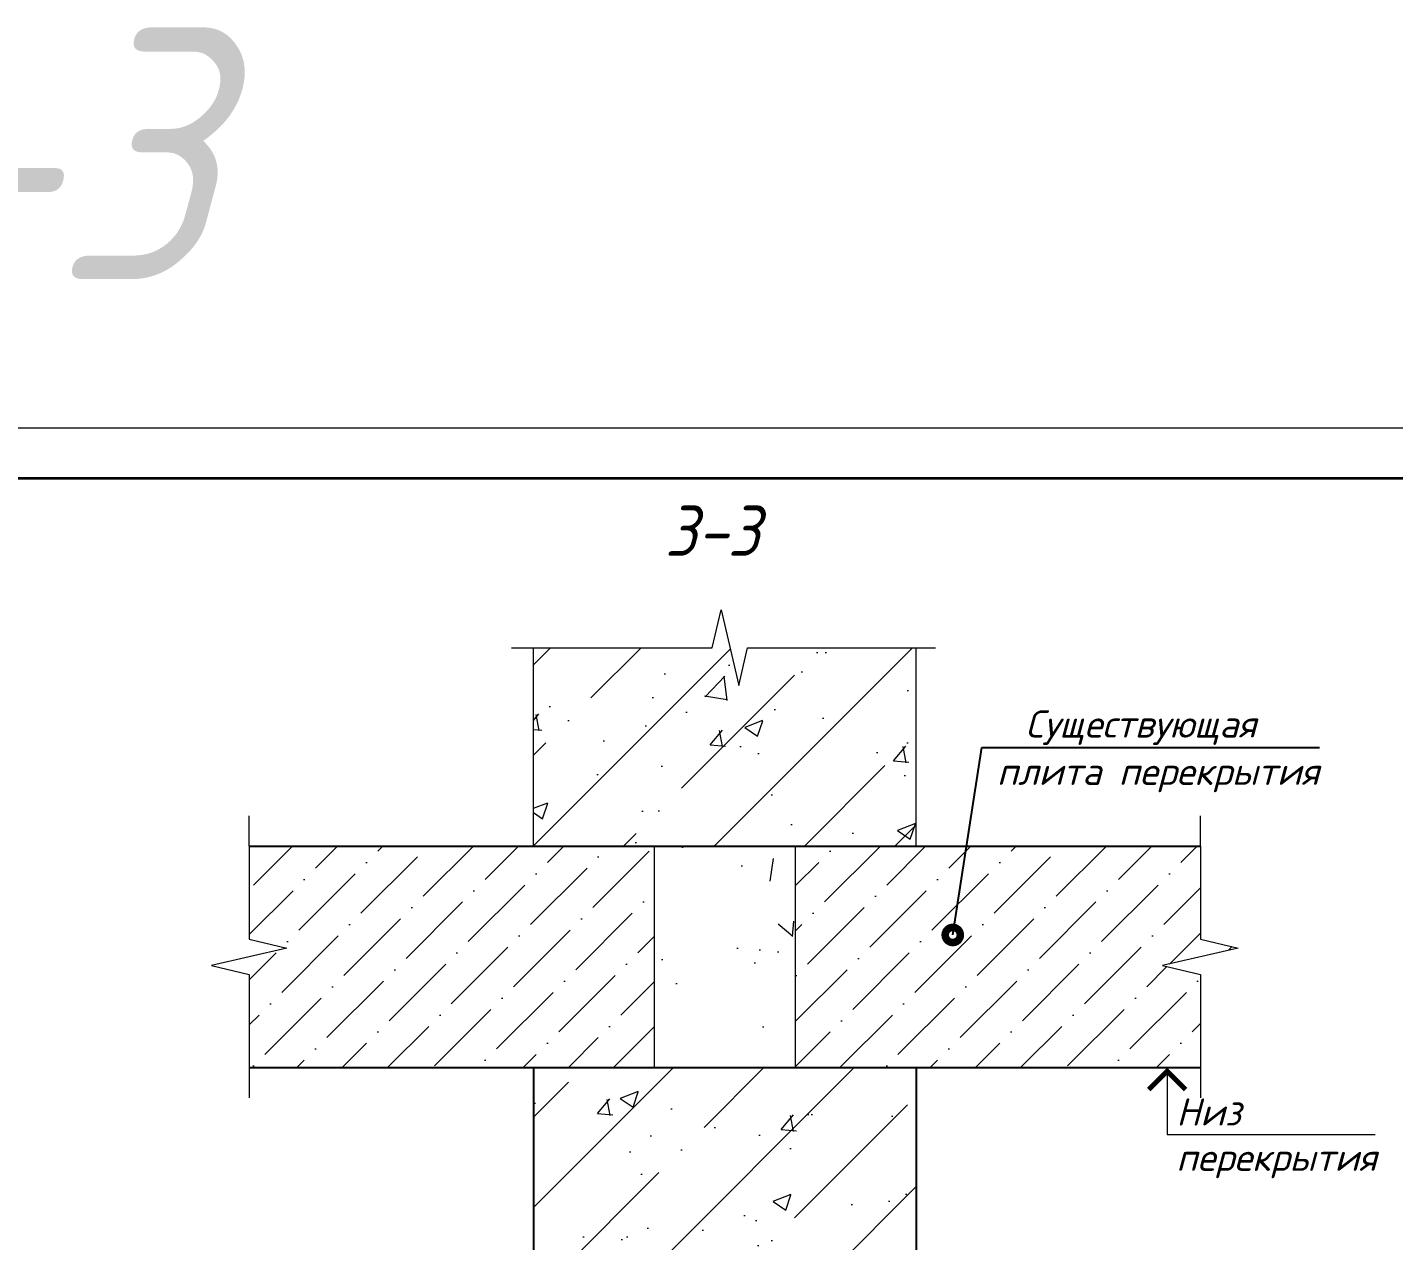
# Model space of a CAD drawing. Header units: millimetres. Extents: x 749182 to 2267578, y 70462 to 311449.
# Drawn here: x 2117512 to 2120225, y 202130 to 204540 of the extents above; entities that cross this region are included whole.
import ezdxf
from ezdxf.enums import TextEntityAlignment as Align

# ---------------------------------------------------------------- set-up
doc = ezdxf.new("R2010")
doc.units = ezdxf.units.MM
for name, color, linetype, lineweight in [('1Стены', 252, 'Continuous', 25), ('монолит', 176, 'Continuous', 50), ('Размер', 7, 'Continuous', 13), ('штриховка кирпич', 42, 'Continuous', 5), ('Штрихока', 8, 'Continuous', 9)]:
    doc.layers.add(name, color=color, linetype=linetype, lineweight=lineweight)
doc.layers.add('Текст', color=7, linetype='Continuous')
doc.layers.add('Штриховка', color=252, linetype='Continuous')
doc.styles.add('GOST', font='', dxfattribs={"width": 0.8, "oblique": 10})
doc.styles.add('GOST 2.304_new', font='isocpeur.ttf', dxfattribs={"width": 0.9, "oblique": 15})
doc.styles.add('М2', font='isocpeui.ttf')
doc.styles.get('GOST').set_extended_font_data('GOST type A')

# ---------------------------------------------------------------- blocks, each defined once
blk = doc.blocks.new('*U713')
at = {"color": 44, "lineweight": 20, "ltscale": 10}
blk.add_line((593.9999999999995, 420), (0, 420), dxfattribs=at)
at = {"color": 137, "lineweight": 35, "ltscale": 10}
blk.add_line((588.9999999999995, 415), (20, 415), dxfattribs=at)
at = {"color": 44, "lineweight": 13, "style": 'GOST', "oblique": 10, "width": 0.8}
for tag in ['ФОРМАТВЕРТ', 'ФОРМАТГОРИЗ']:
    blk.add_attdef(tag, (542.9815971584449, 1.595152990111159), '', height=2, dxfattribs=at)
blk = doc.blocks.new('A$C2cf8d1dc')
at = {"layer": 'Размер', "ltscale": 20}
h = blk.add_hatch(dxfattribs=at)
h.set_pattern_fill('AR-CONC', color=0, angle=90)
h.set_pattern_definition([(140, (-42282585.80444478, -1565177.112414201), (15.9390855389031, 182.184668996004), [19.05, -209.55]), (85.00000000000001, (-42282585.80444478, -1565177.112414201), (-191.0568452390351, -35.24342142496933), [15.24, -167.64058417]), (190.4514447, (-42282584.47619128, -1565161.9304072), (-175.1177519121951, 146.9412470903533), [16.1900088, -178.0902446]), (136.1842, (-42282636.60444478, -1565177.112414201), (42.04232793272716, 271.0790408921299), [28.57499999999995, -314.3249999999991]), (186.63555761, (-42282633.10094478, -1565154.522514201), (-247.4261245977215, 237.404134051503), [24.28502314, -267.13560816]), (81.18415117, (-42282636.60444478, -1565177.112414201), (-247.4261245855326, 237.4041340649771), [22.85996707, -251.45973192]), (111, (-42282623.90444478, -1565151.712414201), (102.2651981870876, 151.6143912691325), [19.05, -209.55]), (56.00000000000004, (-42282623.90444478, -1565151.712414201), (-184.1879661223193, 61.80202834764709), [15.24, -167.64]), (161.451445, (-42282615.38234488, -1565139.0778816), (-81.92276888590523, 213.4164192787161), [16.1900088, -178.0899376]), (127.5, (-42282585.80444478, -1565177.112414201), (-84.55503887315311, 3.088603250591822), [0, -165.608, 0, -170.18, 0, -168.275]), (97.49999999999993, (-42282585.80444478, -1565177.112414201), (-100.1805748181195, 66.81966251030575), [0, -97.02799999999999, 0, -161.798, 0, -64.135]), (57.49999999999999, (-42282585.80444478, -1565233.754414201), (5.728743992673452, 135.5905951668714), [0, -63.49999999999989, 0, -198.1199999999996, 0, -262.8899999999991]), (47.5, (-42282585.80444478, -1565259.1544142), (-25.42649103333302, 148.129181386018), [0, -82.55, 0, -131.572, 0, -186.69])])
h.paths.add_polyline_path([(623.8649074733257, 1596.5417653888), (483.8649074584246, 1596.5417653888), (483.8649074584246, 1376.5417653888), (623.8649074733257, 1376.5417653888)])
at = {"layer": 'Штриховка', "lineweight": 9, "ltscale": 100}
h = blk.add_hatch(dxfattribs=at)
h.set_pattern_fill('AR-CONC', color=256)
h.set_pattern_definition([(49.99999999999999, (363.8649074658751, 37.5), (182.184668996004, -15.93908553890309), [19.05, -209.55]), (355, (363.8649074658751, 37.5), (-35.24342142496934, 191.0568452390351), [15.24, -167.64058417]), (100.4514447, (379.0469144657254, 36.17174650006928), (146.9412470903533, 175.1177519121951), [16.1900088, -178.0902446]), (46.18420000000001, (363.8649074658751, 88.30000000004657), (271.0790408921299, -42.04232793272715), [28.575, -314.325]), (96.63555760999995, (386.4548074677587, 84.79649999993853), (237.404134051503, 247.4261245977215), [24.28502314, -267.13560816]), (351.1841511700001, (363.8649074658751, 88.30000000004657), (237.404134064977, 247.4261245855326), [22.85996707, -251.45973192]), (21, (389.264907464385, 75.60000000009313), (151.6143912691325, -102.2651981870876), [19.05, -209.55]), (326.0000000000001, (389.264907464385, 75.60000000009313), (61.80202834764707, 184.1879661223193), [15.24, -167.64]), (71.45144499999999, (401.8994400650263, 67.07790010003373), (213.4164192787161, 81.92276888590524), [16.1900088, -178.0899376]), (37.50000000000001, (363.8649074658751, 37.5), (3.088603250591817, 84.55503887315311), [0, -165.608, 0, -170.18, 0, -168.275]), (7.499999999999999, (363.8649074658751, 37.5), (66.81966251030575, 100.1805748181195), [0, -97.02799999999999, 0, -161.798, 0, -64.135]), (327.5, (307.2229074686766, 37.5), (135.5905951668714, -5.728743992673444), [0, -63.5, 0, -198.12, 0, -262.89]), (317.5, (281.8229074627161, 37.5), (148.129181386018, 25.42649103333303), [0, -82.55, 0, -131.572, 0, -186.69])])
h.paths.add_polyline_path([(743.8649074658751, 1793.451268495759), (576.3859924301505, 1793.451268495759), (567.6359924301505, 1755.951268495759), (550.1359924301505, 1830.951268495759), (541.3859924301505, 1793.451268495759), (363.8649074584246, 1793.451268495759), (363.8649074584246, 1596.5417653888), (743.8649074658751, 1596.5417653888)])
h.paths.add_polyline_path([(743.8649074733257, 1376.5417653888), (363.8649074435234, 1376.5417653888), (363.864907450974, 1074.047664292622), (531.3165584281087, 1139.311894192826, -1.205504410538657), (538.5605589821935, 1140.673679841682, -0.829528279828662), (531.3165584281087, 1139.311894192826), (363.864907450974, 1074.047664292622), (363.864907450974, 804.5791475451551), (743.8649074733257, 804.5791475519072)])
at = {"layer": 'штриховка кирпич', "ltscale": 15}
h = blk.add_hatch(dxfattribs=at)
h.set_pattern_fill('ANSI36', color=0, scale=10)
h.set_pattern_definition([(45, (-768030.0342806354, 351540.9028614012), (16.83798022700467, 61.73926083235044), [79.375, -15.875, 0, -15.875])])
h.paths.add_polyline_path([(483.8649074584246, 1376.5417653888), (483.8649074584246, 1596.541765389265), (81.72827571630478, 1596.5417653888), (81.72827571630478, 1504.0417653888), (119.2282757163048, 1495.2917653888), (44.22827571630478, 1477.7917653888), (81.72827571630478, 1469.0417653888), (81.72827571630478, 1376.5417653888)])
h.paths.add_polyline_path([(623.8649074807763, 1596.541765389033), (623.8649074733257, 1376.541765388567), (1026.001539200544, 1376.5417653888), (1026.001539200544, 1469.0417653888), (988.5015392005444, 1477.7917653888), (1063.501539200544, 1495.2917653888), (1026.001539200544, 1504.0417653888), (1026.001539200544, 1596.5417653888)])
at = {"layer": 'Штрихока', "ltscale": 100}
h = blk.add_hatch(dxfattribs=at)
h.set_pattern_fill('ANSI35', color=256, scale=20)
h.set_pattern_definition([(45, (363.8649074658751, 37.5), (-89.80256121069154, 89.80256121069154), []), (45, (453.6675074622035, 37.5), (-89.80256121069154, 89.80256121069154), [158.75, -31.75, 0, -31.75])])
h.paths.add_polyline_path([(743.8649074658751, 1793.451268495759), (576.3859924301505, 1793.451268495759), (567.6359924301505, 1755.951268495759), (550.1359924301505, 1830.951268495759), (541.3859924301505, 1793.451268495759), (363.8649074584246, 1793.451268495759), (363.8649074584246, 1596.5417653888), (743.8649074658751, 1596.5417653888)])
h.paths.add_polyline_path([(743.8649074733257, 1376.5417653888), (363.8649074435234, 1376.5417653888), (363.864907450974, 1074.047664292622), (531.3165584281087, 1139.311894192826, -1.20550441053866), (538.5605589821935, 1140.673679841682, -0.829528279828662), (531.3165584281087, 1139.311894192826), (363.864907450974, 1074.047664292622), (363.864907450974, 804.5791475451551), (743.8649074733257, 804.5791475519072)])
h.paths.add_polyline_path([(743.8649074733257, 789.8791475347243), (363.864907450974, 789.8791475412436), (363.8649074584246, 702.2291475434322), (743.8649074658751, 702.2291475438979)])
at = {"ltscale": 20}
for p, q in [((483.8649074584246, 1596.5417653888), (483.8649074584246, 1376.5417653888)), ((623.8649074733257, 1596.5417653888), (623.8649074733257, 1376.5417653888))]:
    blk.add_line(p, q, dxfattribs=at)
at = {"layer": '1Стены', "lineweight": 13, "ltscale": 10}
for p, q in [((363.8649074584246, 1596.541765389033), (363.8649074584246, 1793.451268495759)), ((743.8649074658751, 1596.541765389033), (743.8649074658751, 1793.451268495759))]:
    blk.add_line(p, q, dxfattribs=at)
at = {"layer": 'монолит', "color": 0, "lineweight": 25, "ltscale": 100}
for p, q in [((81.72827571630478, 1596.5417653888), (1026.001539200544, 1596.5417653888)), ((81.72827571630478, 1376.5417653888), (1026.001539200544, 1376.5417653888)), ((363.8649074435234, 1376.5417653888), (363.8649074547793, 702.2291475434342)), ((743.8649074733257, 1376.5417653888), (743.8649074695737, 702.2291475438972))]:
    blk.add_line(p, q, dxfattribs=at)
at = {"layer": 'Размер', "linetype": 'Continuous', "ltscale": 10}
for p, q in [((879.419310323894, 1376.5417653888), (1008.016995467246, 1376.5417653888)), ((993.0169954672456, 1376.5417653888), (993.0169954672456, 1310.013118204894)), ((993.0169954672456, 1310.013118204894), (1199.404836148024, 1310.013118204894))]:
    blk.add_line(p, q, dxfattribs=at)
at = {"layer": 'Размер', "linetype": 'Continuous', "ltscale": 10, "const_width": 5}
blk.add_lwpolyline([(1011.249222323298, 1354.774005718762), (993.0169954672456, 1373.00623257691), (974.7847686111927, 1354.774005718762)], dxfattribs=at)
at = {"layer": 'Текст', "ltscale": 10}
for p, q in [((780.1473889648914, 1508.281962996116), (808.9980423524976, 1694.258078912739)), ((808.9980423524976, 1694.258078912739), (1144.111910283566, 1694.258078912739))]:
    blk.add_line(p, q, dxfattribs=at)
at = {"layer": 'Текст', "ltscale": 10, "const_width": 15}
blk.add_lwpolyline([(783.8973889648914, 1508.281962996116, 1), (776.3973889648914, 1508.281962996116, 1)], format="xyb", close=True, dxfattribs=at)
at = {"layer": 'штриховка кирпич', "linetype": 'Continuous', "ltscale": 10}
for p, q in [((81.72827571630478, 1596.541865388863), (81.72827571630478, 1626.541865388863)), ((1026.001539200544, 1596.541865388863), (1026.001539200544, 1626.541865388863)), ((81.72827571630478, 1376.541665388737), (81.72827571630478, 1346.541665388737)), ((1026.001539200544, 1376.541665388737), (1026.001539200544, 1346.541665388737))]:
    blk.add_line(p, q, dxfattribs=at)
at = {"layer": 'штриховка кирпич', "color": 0, "linetype": 'Continuous', "ltscale": 10}
for points in [[(342.1604350581765, 1793.451268495759), (541.3859924301505, 1793.451268495759), (550.1359924301505, 1830.951268495759), (567.6359924301505, 1755.951268495759), (576.3859924301505, 1793.451268495759), (763.1291556656361, 1793.451268495759)], [(81.72827571630478, 1596.541865388863), (81.72827571630478, 1504.0417653888), (119.2282757163048, 1495.2917653888), (44.22827571630478, 1477.7917653888), (81.72827571630478, 1469.0417653888), (81.72827571630478, 1376.541665388737)], [(1026.001539200544, 1596.541865388863), (1026.001539200544, 1504.0417653888), (1063.501539200544, 1495.2917653888), (988.5015392005444, 1477.7917653888), (1026.001539200544, 1469.0417653888), (1026.001539200544, 1376.541665388737)]]:
    blk.add_lwpolyline(points, dxfattribs=at)
at = {"layer": 'Текст', "ltscale": 10, "style": 'М2'}
for s, p in [('Существующая', (852.2467923536897, 1704.258078912739)), ('плита перекрытия', (823.9980423524976, 1657.258078912739)), ('Низ', (1002.016995467246, 1319.013118204894))]:
    blk.add_text(s, height=27, dxfattribs=at).set_placement(p)
blk.add_text('перекрытия', height=27, dxfattribs=at).set_placement((1002.016995467246, 1301.013118204894), align=Align.TOP_LEFT)
at = {"layer": 'Текст', "lineweight": 30, "ltscale": 10, "insert": (494.2584303840995, 1934.608255888335), "char_height": 50, "attachment_point": 1, "style": 'GOST 2.304_new'}
blk.add_mtext_dynamic_manual_height_columns('3-3', width=197.4284208193421, gutter_width=62.5, heights=[0], dxfattribs=at)

msp = doc.modelspace()

# ---------------------------------------------------------------- block references
at = {"xscale": 20, "yscale": 20, "zscale": 20}
msp.add_blockref('*U713', (2112474.625240191, 195344.1071794309), dxfattribs=at)
at = {"layer": 'Размер', "ltscale": 100, "xscale": 2, "yscale": 2, "zscale": 2}
msp.add_blockref('A$C2cf8d1dc', (2117789.456067293, 199721.0046017006), dxfattribs=at)

# ---------------------------------------------------------------- texts
at = {"layer": 'Текст', "lineweight": 30, "ltscale": 20, "insert": (2114328.061414137, 204538.2533760039), "char_height": 500, "attachment_point": 1, "style": 'GOST 2.304_new'}
msp.add_mtext_dynamic_manual_height_columns('\\pi427.07;Рама РМ-3', width=4137.09096673876, gutter_width=125, heights=[0], dxfattribs=at)

doc.saveas('drawing.dxf')
